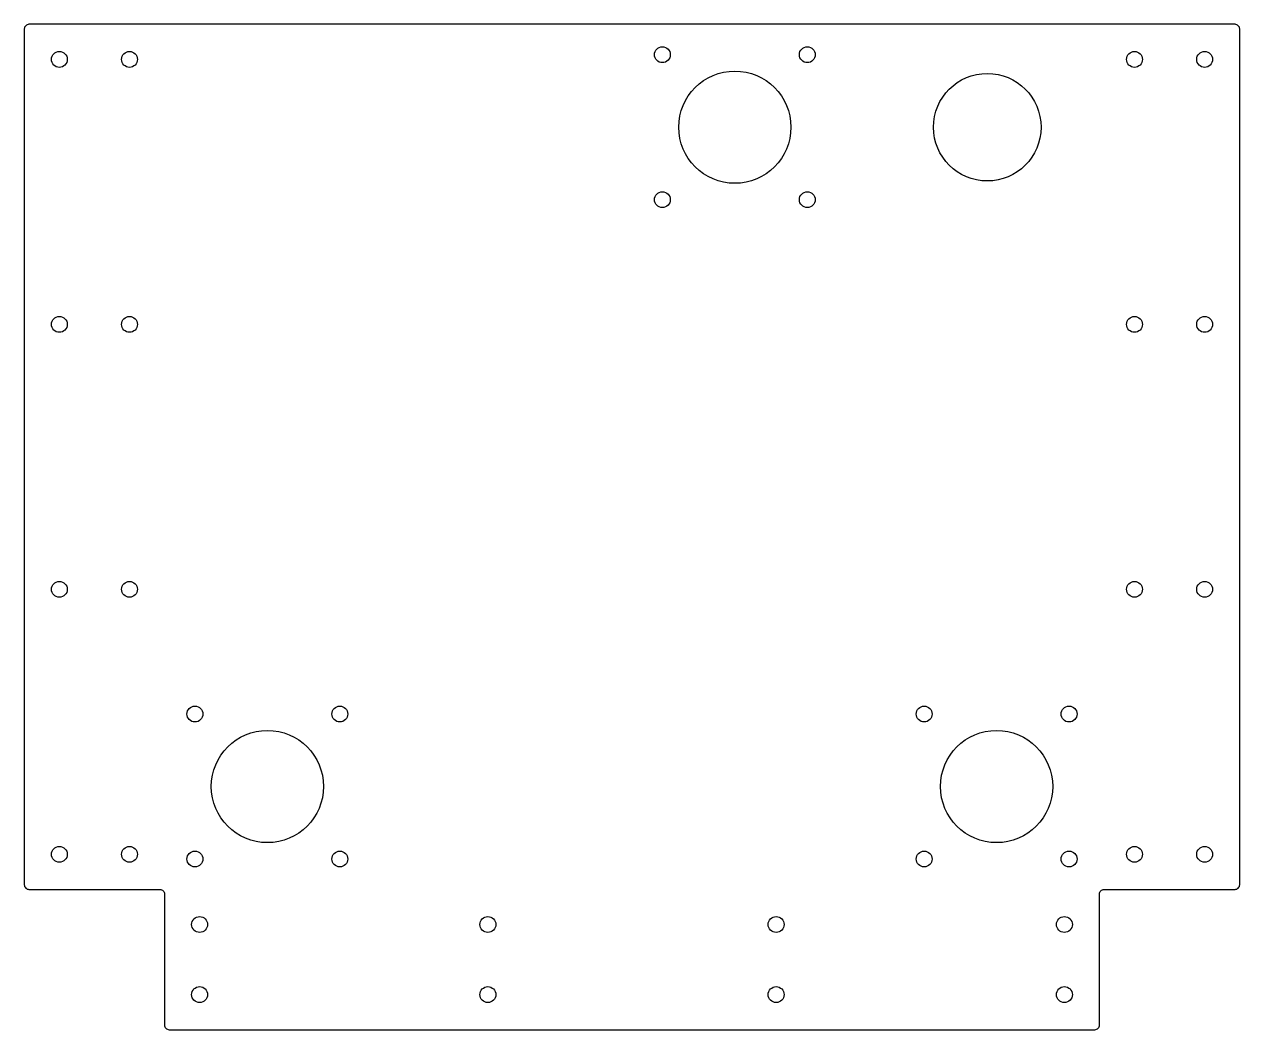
# Model space of a CAD drawing. Header units: millimetres. Extents: x -130 to 130, y -130 to 85.
import ezdxf

# ---------------------------------------------------------------- set-up
doc = ezdxf.new("R2010")
doc.units = ezdxf.units.MM
doc.layers.get('0').update_dxf_attribs({"linetype": 'CONTINUOUS'})

msp = doc.modelspace()

# ---------------------------------------------------------------- linework, layer by layer
msp.add_lwpolyline([(-129, 85, 0.414214), (-130, 84), (-130, -99, 0.414214), (-129, -100), (-101, -100, -0.414214), (-100, -101), (-100, -129, 0.414214), (-99, -130), (99, -130, 0.414214), (100, -129), (100, -101, -0.414214), (101, -100), (129, -100, 0.414214), (130, -99), (130, 84, 0.414214), (129, 85)], format="xyb", close=True)
for centre, radius in [((-122.5, 77.5), 1.7), ((-107.5, 77.5), 1.7), ((6.5, 78.5), 1.7), ((37.5, 78.5), 1.7), ((107.5, 77.5), 1.7), ((122.5, 77.5), 1.7), ((22, 63), 12), ((76, 63), 11.5), ((6.5, 47.5), 1.7), ((37.5, 47.5), 1.7), ((-122.5, 20.83), 1.7), ((-107.5, 20.83), 1.7), ((107.5, 20.83), 1.7), ((122.5, 20.83), 1.7), ((-122.5, -35.83), 1.7), ((-107.5, -35.83), 1.7), ((107.5, -35.83), 1.7), ((122.5, -35.83), 1.7), ((-93.5, -62.5), 1.7), ((-62.5, -62.5), 1.7), ((62.5, -62.5), 1.7), ((93.5, -62.5), 1.7), ((-78, -78), 12), ((78, -78), 12), ((-122.5, -92.5), 1.7), ((-107.5, -92.5), 1.7), ((107.5, -92.5), 1.7), ((122.5, -92.5), 1.7), ((-93.5, -93.5), 1.7), ((-62.5, -93.5), 1.7), ((62.5, -93.5), 1.7), ((93.5, -93.5), 1.7), ((-92.5, -107.5), 1.7), ((-30.83, -107.5), 1.7), ((30.83, -107.5), 1.7), ((92.5, -107.5), 1.7), ((-92.5, -122.5), 1.7), ((-30.83, -122.5), 1.7), ((30.83, -122.5), 1.7), ((92.5, -122.5), 1.7)]:
    msp.add_circle(centre, radius)

doc.saveas('drawing.dxf')
